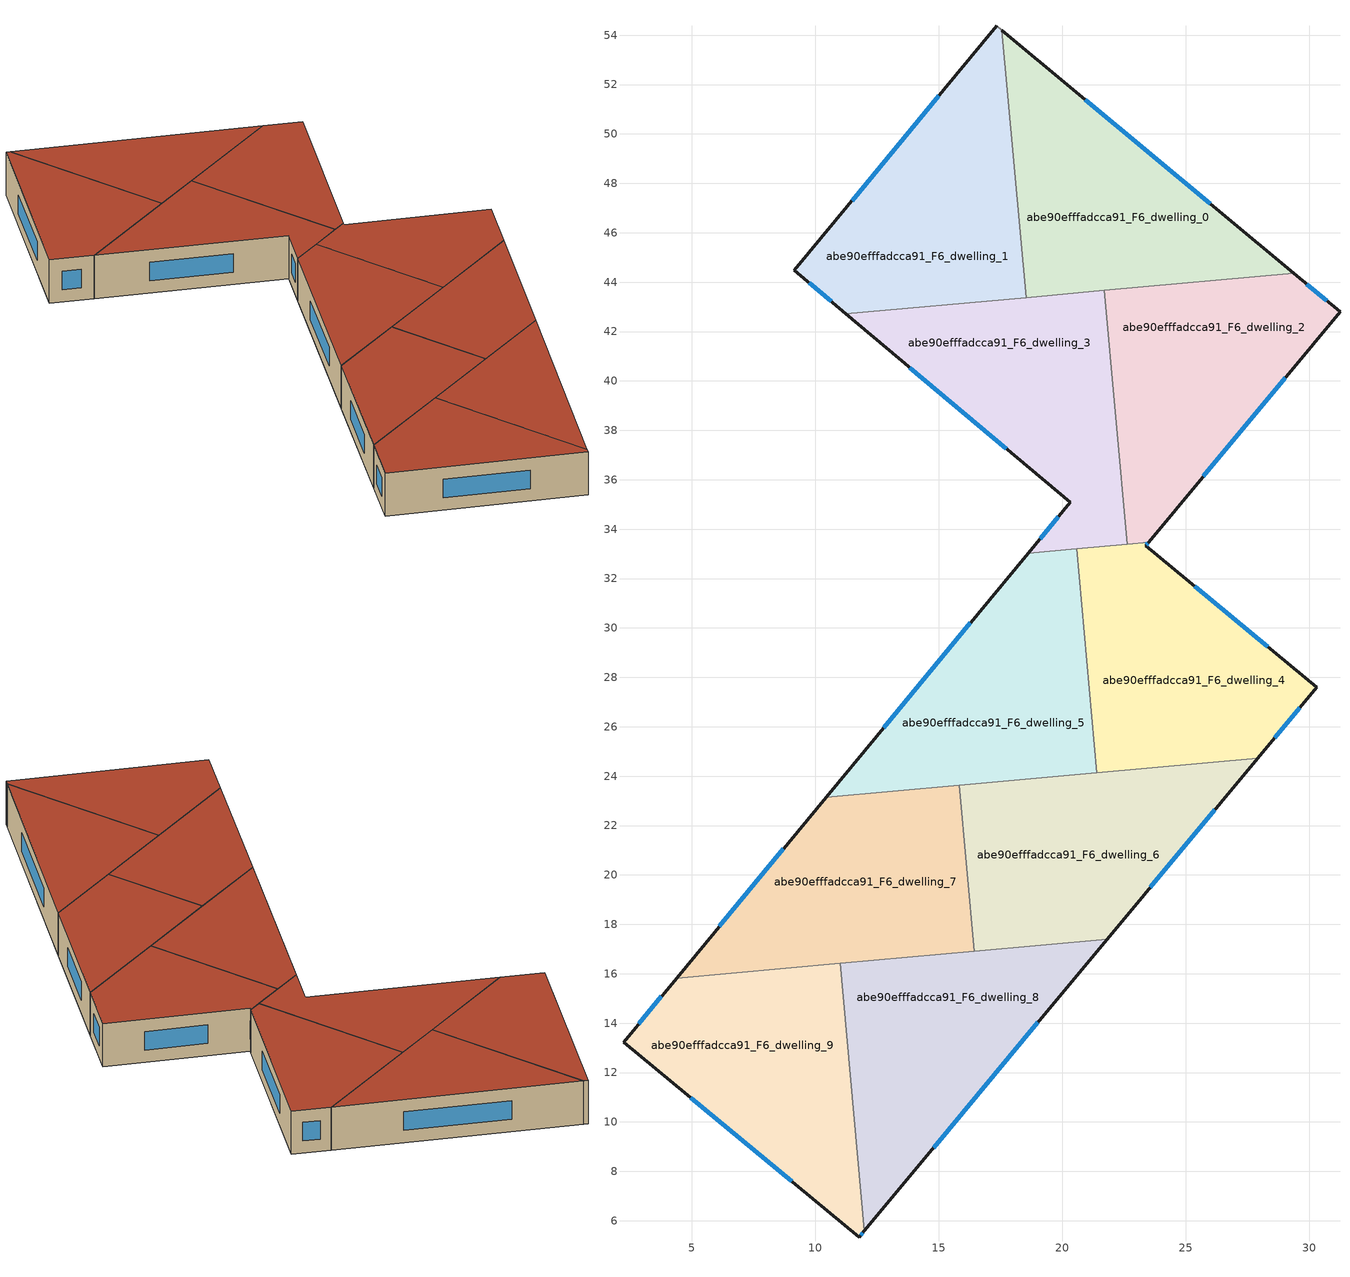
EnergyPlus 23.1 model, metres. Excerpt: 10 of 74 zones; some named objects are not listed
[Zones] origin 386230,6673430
abe90efffadcca91_F6_dwelling_0
 floor to abe90efffadcca91_F5_dwelling_0 (EU_floor_Construction): 29.36,44.36 18.53,43.38 17.55,54.2 z18
 wall outside (EU_wall_Construction): 29.36,44.36 17.55,54.2 z18:21
 wall to abe90efffadcca91_F6_dwelling_1 (EU_wall_Construction): 17.55,54.2 18.53,43.38 z18:21
 wall to abe90efffadcca91_F6_dwelling_2 (EU_wall_Construction): 21.69,43.66 29.36,44.36 z18:21
 wall to abe90efffadcca91_F6_dwelling_3 (EU_wall_Construction): 18.53,43.38 21.69,43.66 z18:21
 window (EU_Window_Construction): 25.99,47.17 20.93,51.39 z18.86:20.14
 roof outside (EU_roof_Construction): 29.36,44.36 17.55,54.2 18.53,43.38 z21
abe90efffadcca91_F6_dwelling_1
 floor to abe90efffadcca91_F5_dwelling_1 (EU_floor_Construction): 17.55,54.2 18.53,43.38 11.23,42.72 9.15,44.47 17.35,54.37 z18
 wall outside (EU_wall_Construction): 17.35,54.37 9.15,44.47 11.23,42.72 z18:21
 wall adiabatic (EU_wall_Construction): 17.55,54.2 17.35,54.37 z18:21
 wall to abe90efffadcca91_F6_dwelling_3 (EU_wall_Construction): 11.23,42.72 18.53,43.38 z18:21
 window (EU_Window_Construction): 15,51.54 11.49,47.3 / 9.74,43.97 10.64,43.22 z18.86:20.14
 roof outside (EU_roof_Construction): 18.53,43.38 17.55,54.2 17.35,54.37 9.15,44.47 11.23,42.72 z21
abe90efffadcca91_F6_dwelling_2
 floor to abe90efffadcca91_F5_dwelling_2 (EU_floor_Construction): 31.24,42.79 23.49,33.47 22.62,33.39 21.69,43.66 29.36,44.36 z18
 wall outside (EU_wall_Construction): 23.49,33.47 31.24,42.79 29.36,44.36 z18:21
 wall to abe90efffadcca91_F6_dwelling_3 (EU_wall_Construction): 21.69,43.66 22.62,33.39 z18:21
 wall to abe90efffadcca91_F6_dwelling_4 (EU_wall_Construction): 22.62,33.39 23.49,33.47 z18:21
 window (EU_Window_Construction): 25.71,36.13 29.03,40.13 / 30.7,43.24 29.9,43.91 z18.86:20.14
 roof outside (EU_roof_Construction): 23.49,33.47 31.24,42.79 29.36,44.36 21.69,43.66 22.62,33.39 z21
abe90efffadcca91_F6_dwelling_3
 floor to abe90efffadcca91_F5_dwelling_3 (EU_floor_Construction): 21.69,43.66 22.62,33.39 18.61,33.03 20.31,35.08 11.23,42.72 z18
 wall outside (EU_wall_Construction): 11.23,42.72 20.31,35.08 18.61,33.03 z18:21
 wall to abe90efffadcca91_F6_dwelling_5 (EU_wall_Construction): 18.61,33.03 20.57,33.21 z18:21
 wall to abe90efffadcca91_F6_dwelling_4 (EU_wall_Construction): 20.57,33.21 22.62,33.39 z18:21
 window (EU_Window_Construction): 19.83,34.5 19.1,33.62 / 13.83,40.54 17.72,37.26 z18.86:20.14
 roof outside (EU_roof_Construction): 22.62,33.39 21.69,43.66 11.23,42.72 20.31,35.08 18.61,33.03 z21
abe90efffadcca91_F6_dwelling_4
 floor to abe90efffadcca91_F5_dwelling_4 (EU_floor_Construction): 30.3,27.6 27.91,24.72 21.39,24.14 20.57,33.21 23.49,33.47 23.37,33.32 z18
 wall outside (EU_wall_Construction): 27.91,24.72 30.3,27.6 23.37,33.32 23.49,33.47 z18:21
 wall to abe90efffadcca91_F6_dwelling_5 (EU_wall_Construction): 20.57,33.21 21.39,24.14 z18:21
 wall to abe90efffadcca91_F6_dwelling_6 (EU_wall_Construction): 21.39,24.14 27.91,24.72 z18:21
 window (EU_Window_Construction): 23.4,33.36 23.46,33.43 / 28.32,29.24 25.35,31.69 / 28.59,25.55 29.62,26.78 z18.86:20.14
 roof outside (EU_roof_Construction): 27.91,24.72 30.3,27.6 23.37,33.32 23.49,33.47 20.57,33.21 21.39,24.14 z21
abe90efffadcca91_F6_dwelling_5
 floor to abe90efffadcca91_F5_dwelling_5 (EU_floor_Construction): 20.57,33.21 21.39,24.14 10.44,23.14 18.61,33.03 z18
 wall outside (EU_wall_Construction): 18.61,33.03 10.44,23.14 z18:21
 wall to abe90efffadcca91_F6_dwelling_7 (EU_wall_Construction): 10.44,23.14 15.83,23.63 z18:21
 wall to abe90efffadcca91_F6_dwelling_6 (EU_wall_Construction): 15.83,23.63 21.39,24.14 z18:21
 window (EU_Window_Construction): 16.28,30.21 12.77,25.97 z18.86:20.14
 roof outside (EU_roof_Construction): 21.39,24.14 20.57,33.21 18.61,33.03 10.44,23.14 z21
abe90efffadcca91_F6_dwelling_6
 floor to abe90efffadcca91_F5_dwelling_6 (EU_floor_Construction): 27.91,24.72 21.82,17.4 16.44,16.92 15.83,23.63 z18
 wall outside (EU_wall_Construction): 21.82,17.4 27.91,24.72 z18:21
 wall to abe90efffadcca91_F6_dwelling_7 (EU_wall_Construction): 15.83,23.63 16.44,16.92 z18:21
 wall to abe90efffadcca91_F6_dwelling_8 (EU_wall_Construction): 16.44,16.92 21.82,17.4 z18:21
 window (EU_Window_Construction): 23.56,19.5 26.17,22.63 z18.86:20.14
 roof outside (EU_roof_Construction): 21.82,17.4 27.91,24.72 15.83,23.63 16.44,16.92 z21
abe90efffadcca91_F6_dwelling_7
 floor to abe90efffadcca91_F5_dwelling_7 (EU_floor_Construction): 15.83,23.63 16.44,16.92 4.38,15.83 10.44,23.14 z18
 wall outside (EU_wall_Construction): 10.44,23.14 4.38,15.83 z18:21
 wall to abe90efffadcca91_F6_dwelling_9 (EU_wall_Construction): 4.38,15.83 11,16.43 z18:21
 wall to abe90efffadcca91_F6_dwelling_8 (EU_wall_Construction): 11,16.43 16.44,16.92 z18:21
 window (EU_Window_Construction): 8.71,21.05 6.11,17.92 z18.86:20.14
 roof outside (EU_roof_Construction): 16.44,16.92 15.83,23.63 10.44,23.14 4.38,15.83 z21
abe90efffadcca91_F6_dwelling_8
 floor to abe90efffadcca91_F5_dwelling_8 (EU_floor_Construction): 21.82,17.4 11.98,5.59 11,16.43 z18
 wall outside (EU_wall_Construction): 11.98,5.59 21.82,17.4 z18:21
 wall to abe90efffadcca91_F6_dwelling_9 (EU_wall_Construction): 11,16.43 11.98,5.59 z18:21
 window (EU_Window_Construction): 14.79,8.96 19.01,14.03 z18.86:20.14
 roof outside (EU_roof_Construction): 11.98,5.59 21.82,17.4 11,16.43 z21
abe90efffadcca91_F6_dwelling_9
 floor to abe90efffadcca91_F5_dwelling_9 (EU_floor_Construction): 11,16.43 11.98,5.59 11.78,5.34 2.23,13.23 4.38,15.83 z18
 wall outside (EU_wall_Construction): 4.38,15.83 2.23,13.23 11.78,5.34 11.98,5.59 z18:21
 window (EU_Window_Construction): 11.84,5.41 11.93,5.52 / 4.96,10.97 9.05,7.59 / 3.77,15.08 2.85,13.97 z18.86:20.14
 roof outside (EU_roof_Construction): 11.78,5.34 11.98,5.59 11,16.43 4.38,15.83 2.23,13.23 z21
[Building]
EU S2 Campaign: North Axis=0; Terrain=City; Solar Distribution=FullExterior
[Site:Location]
Helsinki-Vantaa.AP: Latitude=60.317; Longitude=24.963; Time Zone=2; Elevation=54.6
[SizingPeriod:WeatherFileDays]
AnnualSizingPeriod: Begin Month=1; Begin Day of Month=1; End Month=12; End Day of Month=31; Day of Week for Start Day=Monday; Use Weather File Daylight Saving Period=No; Use Weather File Rain and Snow Indicators=No
[MATERIAL]
EU_InternalMass_Material: Roughness=MediumRough; Thickness=0.1; Conductivity=1; Density=1800; Specific Heat=900; Thermal Absorptance=0.9; Solar Absorptance=0.7; Visible Absorptance=0.7
[MATERIAL:NOMASS] Roughness=MediumRough; Thermal Absorptance=0.9; Solar Absorptance=0.7; Visible Absorptance=0.7
Name | Thermal Resistance
EU_wall_NoMass | 1.10183
EU_roof_NoMass; EU_floor_NoMass | 1.70606
[WINDOWMATERIAL:SIMPLEGLAZINGSYSTEM]
EU_Window_SimpleGlazing: UFactor=3.11035; Solar Heat Gain Coefficient=0.8; Visible Transmittance=0.8
[CONSTRUCTION]
EU_wall_Construction: EU_wall_NoMass
EU_roof_Construction: EU_roof_NoMass
EU_floor_Construction: EU_floor_NoMass
EU_Window_Construction: EU_Window_SimpleGlazing
EU_InternalMass_Construction: EU_InternalMass_Material
[ZONE] Type=1; Multiplier=1; Ceiling Height=autocalculate; Floor Area=autocalculate; Part of Total Floor Area=Yes
Name | Volume
abe90efffadcca91_F6_dwelling_0 | 177.24
abe90efffadcca91_F6_dwelling_1 | 177.2
abe90efffadcca91_F6_dwelling_2 | 177.207
abe90efffadcca91_F6_dwelling_3 | 177.253
abe90efffadcca91_F6_dwelling_4; abe90efffadcca91_F6_dwelling_5 | 177.209
abe90efffadcca91_F6_dwelling_6 | 177.248
abe90efffadcca91_F6_dwelling_7 | 177.22
abe90efffadcca91_F6_dwelling_8 | 177.223
abe90efffadcca91_F6_dwelling_9 | 177.212
[INTERNALMASS] Construction=EU_InternalMass_Construction
Name | Zone or ZoneList | Surface Area
abe90efffadcca91_F6_dwelling_0_EU_InternalMass | abe90efffadcca91_F6_dwelling_0 | 59.0838
abe90efffadcca91_F6_dwelling_1_EU_InternalMass | abe90efffadcca91_F6_dwelling_1 | 59.0658
abe90efffadcca91_F6_dwelling_2_EU_InternalMass | abe90efffadcca91_F6_dwelling_2 | 59.0675
abe90efffadcca91_F6_dwelling_3_EU_InternalMass | abe90efffadcca91_F6_dwelling_3 | 59.0858
abe90efffadcca91_F6_dwelling_4_EU_InternalMass | abe90efffadcca91_F6_dwelling_4 | 59.0695
abe90efffadcca91_F6_dwelling_5_EU_InternalMass | abe90efffadcca91_F6_dwelling_5 | 59.0664
abe90efffadcca91_F6_dwelling_6_EU_InternalMass | abe90efffadcca91_F6_dwelling_6 | 59.0836
abe90efffadcca91_F6_dwelling_7_EU_InternalMass | abe90efffadcca91_F6_dwelling_7 | 59.0722
abe90efffadcca91_F6_dwelling_8_EU_InternalMass | abe90efffadcca91_F6_dwelling_8 | 59.0731
abe90efffadcca91_F6_dwelling_9_EU_InternalMass | abe90efffadcca91_F6_dwelling_9 | 59.0696
[OTHEREQUIPMENT] Fuel Type=Electricity; Design Level Calculation Method=Watts/Area; Power per Zone Floor Area=1; Fraction Latent=0; Fraction Radiant=0; Fraction Lost=0; Carbon Dioxide Generation Rate=0; EndUse Subcategory=EU_Step8_InternalGains
Name | Zone or ZoneList or Space or SpaceList | Schedule
EU_Step8_InternalGain_abe90efffadcca91_F6_dwelling_0_f000 | abe90efffadcca91_F6_dwelling_0 | EU_Step8_GainSchedule_abe90efffadcca91_F6_dwelling_0_f000
EU_Step8_InternalGain_abe90efffadcca91_F6_dwelling_1_f000 | abe90efffadcca91_F6_dwelling_1 | EU_Step8_GainSchedule_abe90efffadcca91_F6_dwelling_1_f000
EU_Step8_InternalGain_abe90efffadcca91_F6_dwelling_2_f000 | abe90efffadcca91_F6_dwelling_2 | EU_Step8_GainSchedule_abe90efffadcca91_F6_dwelling_2_f000
EU_Step8_InternalGain_abe90efffadcca91_F6_dwelling_3_f000 | abe90efffadcca91_F6_dwelling_3 | EU_Step8_GainSchedule_abe90efffadcca91_F6_dwelling_3_f000
EU_Step8_InternalGain_abe90efffadcca91_F6_dwelling_4_f000 | abe90efffadcca91_F6_dwelling_4 | EU_Step8_GainSchedule_abe90efffadcca91_F6_dwelling_4_f000
EU_Step8_InternalGain_abe90efffadcca91_F6_dwelling_5_f000 | abe90efffadcca91_F6_dwelling_5 | EU_Step8_GainSchedule_abe90efffadcca91_F6_dwelling_5_f000
EU_Step8_InternalGain_abe90efffadcca91_F6_dwelling_6_f000 | abe90efffadcca91_F6_dwelling_6 | EU_Step8_GainSchedule_abe90efffadcca91_F6_dwelling_6_f000
EU_Step8_InternalGain_abe90efffadcca91_F6_dwelling_7_f000 | abe90efffadcca91_F6_dwelling_7 | EU_Step8_GainSchedule_abe90efffadcca91_F6_dwelling_7_f000
EU_Step8_InternalGain_abe90efffadcca91_F6_dwelling_8_f000 | abe90efffadcca91_F6_dwelling_8 | EU_Step8_GainSchedule_abe90efffadcca91_F6_dwelling_8_f000
EU_Step8_InternalGain_abe90efffadcca91_F6_dwelling_9_f000 | abe90efffadcca91_F6_dwelling_9 | EU_Step8_GainSchedule_abe90efffadcca91_F6_dwelling_9_f000
[ZONEVENTILATION:DESIGNFLOWRATE] Schedule=EU_AlwaysOn; Design Flow Rate Calculation Method=AirChanges/Hour; Air Changes per Hour=0.756316; Ventilation Type=Natural; Fan Pressure Rise=0; Fan Total Efficiency=1; Constant Term Coefficient=1; Temperature Term Coefficient=0; Velocity Term Coefficient=0; Velocity Squared Term Coefficient=0; Minimum Indoor Temperature=-100; Maximum Indoor Temperature=100; Delta Temperature=-100; Minimum Outdoor Temperature=-100; Maximum Outdoor Temperature=100; Maximum Wind Speed=40
Name | Zone or ZoneList or Space or SpaceList
EU_ConstantAir_abe90efffadcca91_F6_dwelling_0 | abe90efffadcca91_F6_dwelling_0
EU_ConstantAir_abe90efffadcca91_F6_dwelling_1 | abe90efffadcca91_F6_dwelling_1
EU_ConstantAir_abe90efffadcca91_F6_dwelling_2 | abe90efffadcca91_F6_dwelling_2
EU_ConstantAir_abe90efffadcca91_F6_dwelling_3 | abe90efffadcca91_F6_dwelling_3
EU_ConstantAir_abe90efffadcca91_F6_dwelling_4 | abe90efffadcca91_F6_dwelling_4
EU_ConstantAir_abe90efffadcca91_F6_dwelling_5 | abe90efffadcca91_F6_dwelling_5
EU_ConstantAir_abe90efffadcca91_F6_dwelling_6 | abe90efffadcca91_F6_dwelling_6
EU_ConstantAir_abe90efffadcca91_F6_dwelling_7 | abe90efffadcca91_F6_dwelling_7
EU_ConstantAir_abe90efffadcca91_F6_dwelling_8 | abe90efffadcca91_F6_dwelling_8
EU_ConstantAir_abe90efffadcca91_F6_dwelling_9 | abe90efffadcca91_F6_dwelling_9
[HVACTEMPLATE:ZONE:IDEALLOADSAIRSYSTEM] System Availability Schedule=EU_AlwaysOn; Maximum Heating Supply Air Temperature=50; Minimum Cooling Supply Air Temperature=13; Maximum Heating Supply Air Humidity Ratio=0.0156; Minimum Cooling Supply Air Humidity Ratio=0.0077; Heating Limit=NoLimit; Cooling Limit=NoLimit; Heating Availability Schedule=EU_AlwaysOn; Cooling Availability Schedule=EU_CoolingOff; Dehumidification Control Type=ConstantSensibleHeatRatio; Cooling Sensible Heat Ratio=0.7; Dehumidification Setpoint=60; Humidification Control Type=None; Humidification Setpoint=30; Outdoor Air Method=None; Outdoor Air Flow Rate per Person=0.00944; Outdoor Air Flow Rate per Zone Floor Area=0; Outdoor Air Flow Rate per Zone=0; Demand Controlled Ventilation Type=None; Outdoor Air Economizer Type=NoEconomizer; Heat Recovery Type=None; Sensible Heat Recovery Effectiveness=0.7; Latent Heat Recovery Effectiveness=0.65
Name | Template Thermostat
abe90efffadcca91_F6_dwelling_0 | EU_HeatOnly_abe90efffadcca91_F6_dwelling_0
abe90efffadcca91_F6_dwelling_1 | EU_HeatOnly_abe90efffadcca91_F6_dwelling_1
abe90efffadcca91_F6_dwelling_2 | EU_HeatOnly_abe90efffadcca91_F6_dwelling_2
abe90efffadcca91_F6_dwelling_3 | EU_HeatOnly_abe90efffadcca91_F6_dwelling_3
abe90efffadcca91_F6_dwelling_4 | EU_HeatOnly_abe90efffadcca91_F6_dwelling_4
abe90efffadcca91_F6_dwelling_5 | EU_HeatOnly_abe90efffadcca91_F6_dwelling_5
abe90efffadcca91_F6_dwelling_6 | EU_HeatOnly_abe90efffadcca91_F6_dwelling_6
abe90efffadcca91_F6_dwelling_7 | EU_HeatOnly_abe90efffadcca91_F6_dwelling_7
abe90efffadcca91_F6_dwelling_8 | EU_HeatOnly_abe90efffadcca91_F6_dwelling_8
abe90efffadcca91_F6_dwelling_9 | EU_HeatOnly_abe90efffadcca91_F6_dwelling_9
[SIZING:ZONE] Zone Cooling Design Supply Air Temperature Input Method=SupplyAirTemperature; Zone Cooling Design Supply Air Temperature=13; Zone Heating Design Supply Air Temperature Input Method=SupplyAirTemperature; Zone Heating Design Supply Air Temperature=50; Zone Cooling Design Supply Air Humidity Ratio=0.008; Zone Heating Design Supply Air Humidity Ratio=0.008; Cooling Design Air Flow Method=DesignDay; Cooling Design Air Flow Rate=0; Cooling Minimum Air Flow per Zone Floor Area=0.000762; Cooling Minimum Air Flow=0; Cooling Minimum Air Flow Fraction=0.2; Heating Design Air Flow Method=DesignDay; Heating Design Air Flow Rate=0; Heating Maximum Air Flow per Zone Floor Area=0.002032; Heating Maximum Air Flow=0.141576; Heating Maximum Air Flow Fraction=0.3; Account for Dedicated Outdoor Air System=No; Dedicated Outdoor Air System Control Strategy=NeutralSupplyAir; Dedicated Outdoor Air Low Setpoint Temperature for Design=autosize; Dedicated Outdoor Air High Setpoint Temperature for Design=autosize; Zone Load Sizing Method=Sensible Load Only No Latent Load; Zone Latent Cooling Design Supply Air Humidity Ratio Input Method=HumidityRatioDifference; Zone Cooling Design Supply Air Humidity Ratio Difference=0.005; Zone Latent Heating Design Supply Air Humidity Ratio Input Method=HumidityRatioDifference; Zone Humidification Design Supply Air Humidity Ratio Difference=0.005
abe90efffadcca91_F6_dwelling_0; abe90efffadcca91_F6_dwelling_1; abe90efffadcca91_F6_dwelling_2; abe90efffadcca91_F6_dwelling_3; abe90efffadcca91_F6_dwelling_4; abe90efffadcca91_F6_dwelling_5; abe90efffadcca91_F6_dwelling_6; abe90efffadcca91_F6_dwelling_7; abe90efffadcca91_F6_dwelling_8; abe90efffadcca91_F6_dwelling_9
[SCHEDULE:CONSTANT]
Name | Hourly Value
EU_AlwaysOn | 1
EU_CoolingOff | 0
[SCHEDULE:FILE] Column Number=1; Rows to Skip at Top=0; Number of Hours of Data=8760; Column Separator=Comma; Interpolate to Timestep=No; Minutes per Item=60; Adjust Schedule for Daylight Savings=Yes
Name | File
EU_Step8_GainSchedule_abe90efffadcca91_F6_dwelling_0_f000 | ../../schedules/abe90efffadcca91/abe90efffadcca91_F6_dwelling_0_f000_gain.csv
EU_Step8_GainSchedule_abe90efffadcca91_F6_dwelling_1_f000 | ../../schedules/abe90efffadcca91/abe90efffadcca91_F6_dwelling_1_f000_gain.csv
EU_Step8_GainSchedule_abe90efffadcca91_F6_dwelling_2_f000 | ../../schedules/abe90efffadcca91/abe90efffadcca91_F6_dwelling_2_f000_gain.csv
EU_Step8_GainSchedule_abe90efffadcca91_F6_dwelling_3_f000 | ../../schedules/abe90efffadcca91/abe90efffadcca91_F6_dwelling_3_f000_gain.csv
EU_Step8_GainSchedule_abe90efffadcca91_F6_dwelling_4_f000 | ../../schedules/abe90efffadcca91/abe90efffadcca91_F6_dwelling_4_f000_gain.csv
EU_Step8_GainSchedule_abe90efffadcca91_F6_dwelling_5_f000 | ../../schedules/abe90efffadcca91/abe90efffadcca91_F6_dwelling_5_f000_gain.csv
EU_Step8_GainSchedule_abe90efffadcca91_F6_dwelling_6_f000 | ../../schedules/abe90efffadcca91/abe90efffadcca91_F6_dwelling_6_f000_gain.csv
EU_Step8_GainSchedule_abe90efffadcca91_F6_dwelling_7_f000 | ../../schedules/abe90efffadcca91/abe90efffadcca91_F6_dwelling_7_f000_gain.csv
EU_Step8_GainSchedule_abe90efffadcca91_F6_dwelling_8_f000 | ../../schedules/abe90efffadcca91/abe90efffadcca91_F6_dwelling_8_f000_gain.csv
EU_Step8_GainSchedule_abe90efffadcca91_F6_dwelling_9_f000 | ../../schedules/abe90efffadcca91/abe90efffadcca91_F6_dwelling_9_f000_gain.csv
